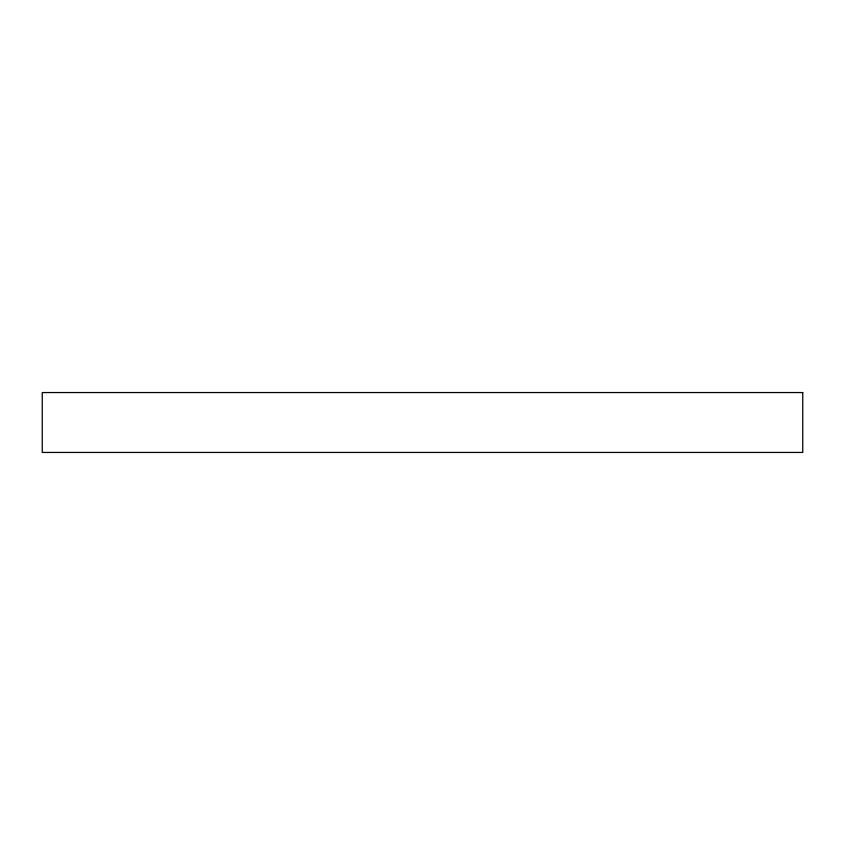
<?xml version="1.0" encoding="UTF-8"?>
<svg xmlns="http://www.w3.org/2000/svg" width="845" height="845" viewBox="0 0 845 845"><rect width="100%" height="100%" fill="white"/><g stroke="black" fill="none" stroke-linecap="round" stroke-linejoin="round"><path stroke-width="1.27" d="M802.75 392.555L42.25 392.555L42.25 452.445L802.75 452.445L802.75 392.555"/></g></svg>
